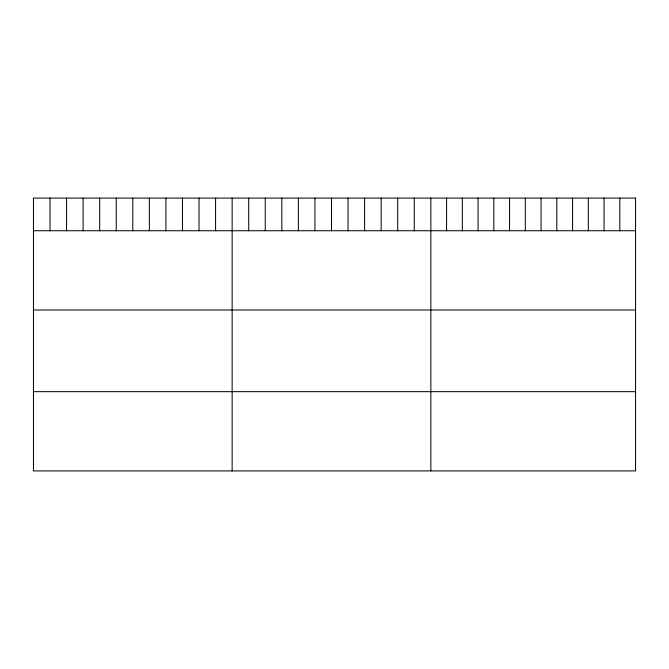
<?xml version="1.0" encoding="UTF-8"?>
<svg xmlns="http://www.w3.org/2000/svg" width="669" height="669" viewBox="0 0 669 669"><rect width="100%" height="100%" fill="white"/><g stroke="black" fill="none" stroke-linecap="round" stroke-linejoin="round"><path stroke-width="1" d="M33.45 230.738L635.55 230.738M33.45 309.998L635.55 309.998M33.45 391.658L635.55 391.658M619.803 198.091L619.803 230.738M604.057 198.091L604.057 230.738M588.31 198.091L588.31 230.738M572.564 198.091L572.564 230.738M556.817 198.091L556.817 230.738M541.07 198.091L541.07 230.738M525.316 198.091L525.316 230.738M509.569 198.091L509.569 230.738M493.822 198.091L493.822 230.738M478.076 198.091L478.076 230.738M462.329 198.091L462.329 230.738M446.583 198.091L446.583 230.738M430.836 198.091L430.836 470.909M414.278 198.091L414.278 230.738M397.721 198.091L397.721 230.738M381.163 198.091L381.163 230.738M364.605 198.091L364.605 230.738M348.047 198.091L348.047 230.738M331.49 198.091L331.49 230.738M314.932 198.091L314.932 230.738M298.374 198.091L298.374 230.738M281.816 198.091L281.816 230.738M265.259 198.091L265.259 230.738M248.701 198.091L248.701 230.738M232.143 198.091L232.143 470.909M215.585 198.091L215.585 230.738M199.028 198.091L199.028 230.738M182.47 198.091L182.47 230.738M165.912 198.091L165.912 230.738M149.354 198.091L149.354 230.738M132.797 198.091L132.797 230.738M116.239 198.091L116.239 230.738M99.681 198.091L99.681 230.738M83.123 198.091L83.123 230.738M66.566 198.091L66.566 230.738M50.008 198.091L50.008 230.738M635.55 198.091L33.45 198.091L33.45 470.909L635.55 470.909L635.55 198.091"/></g></svg>
